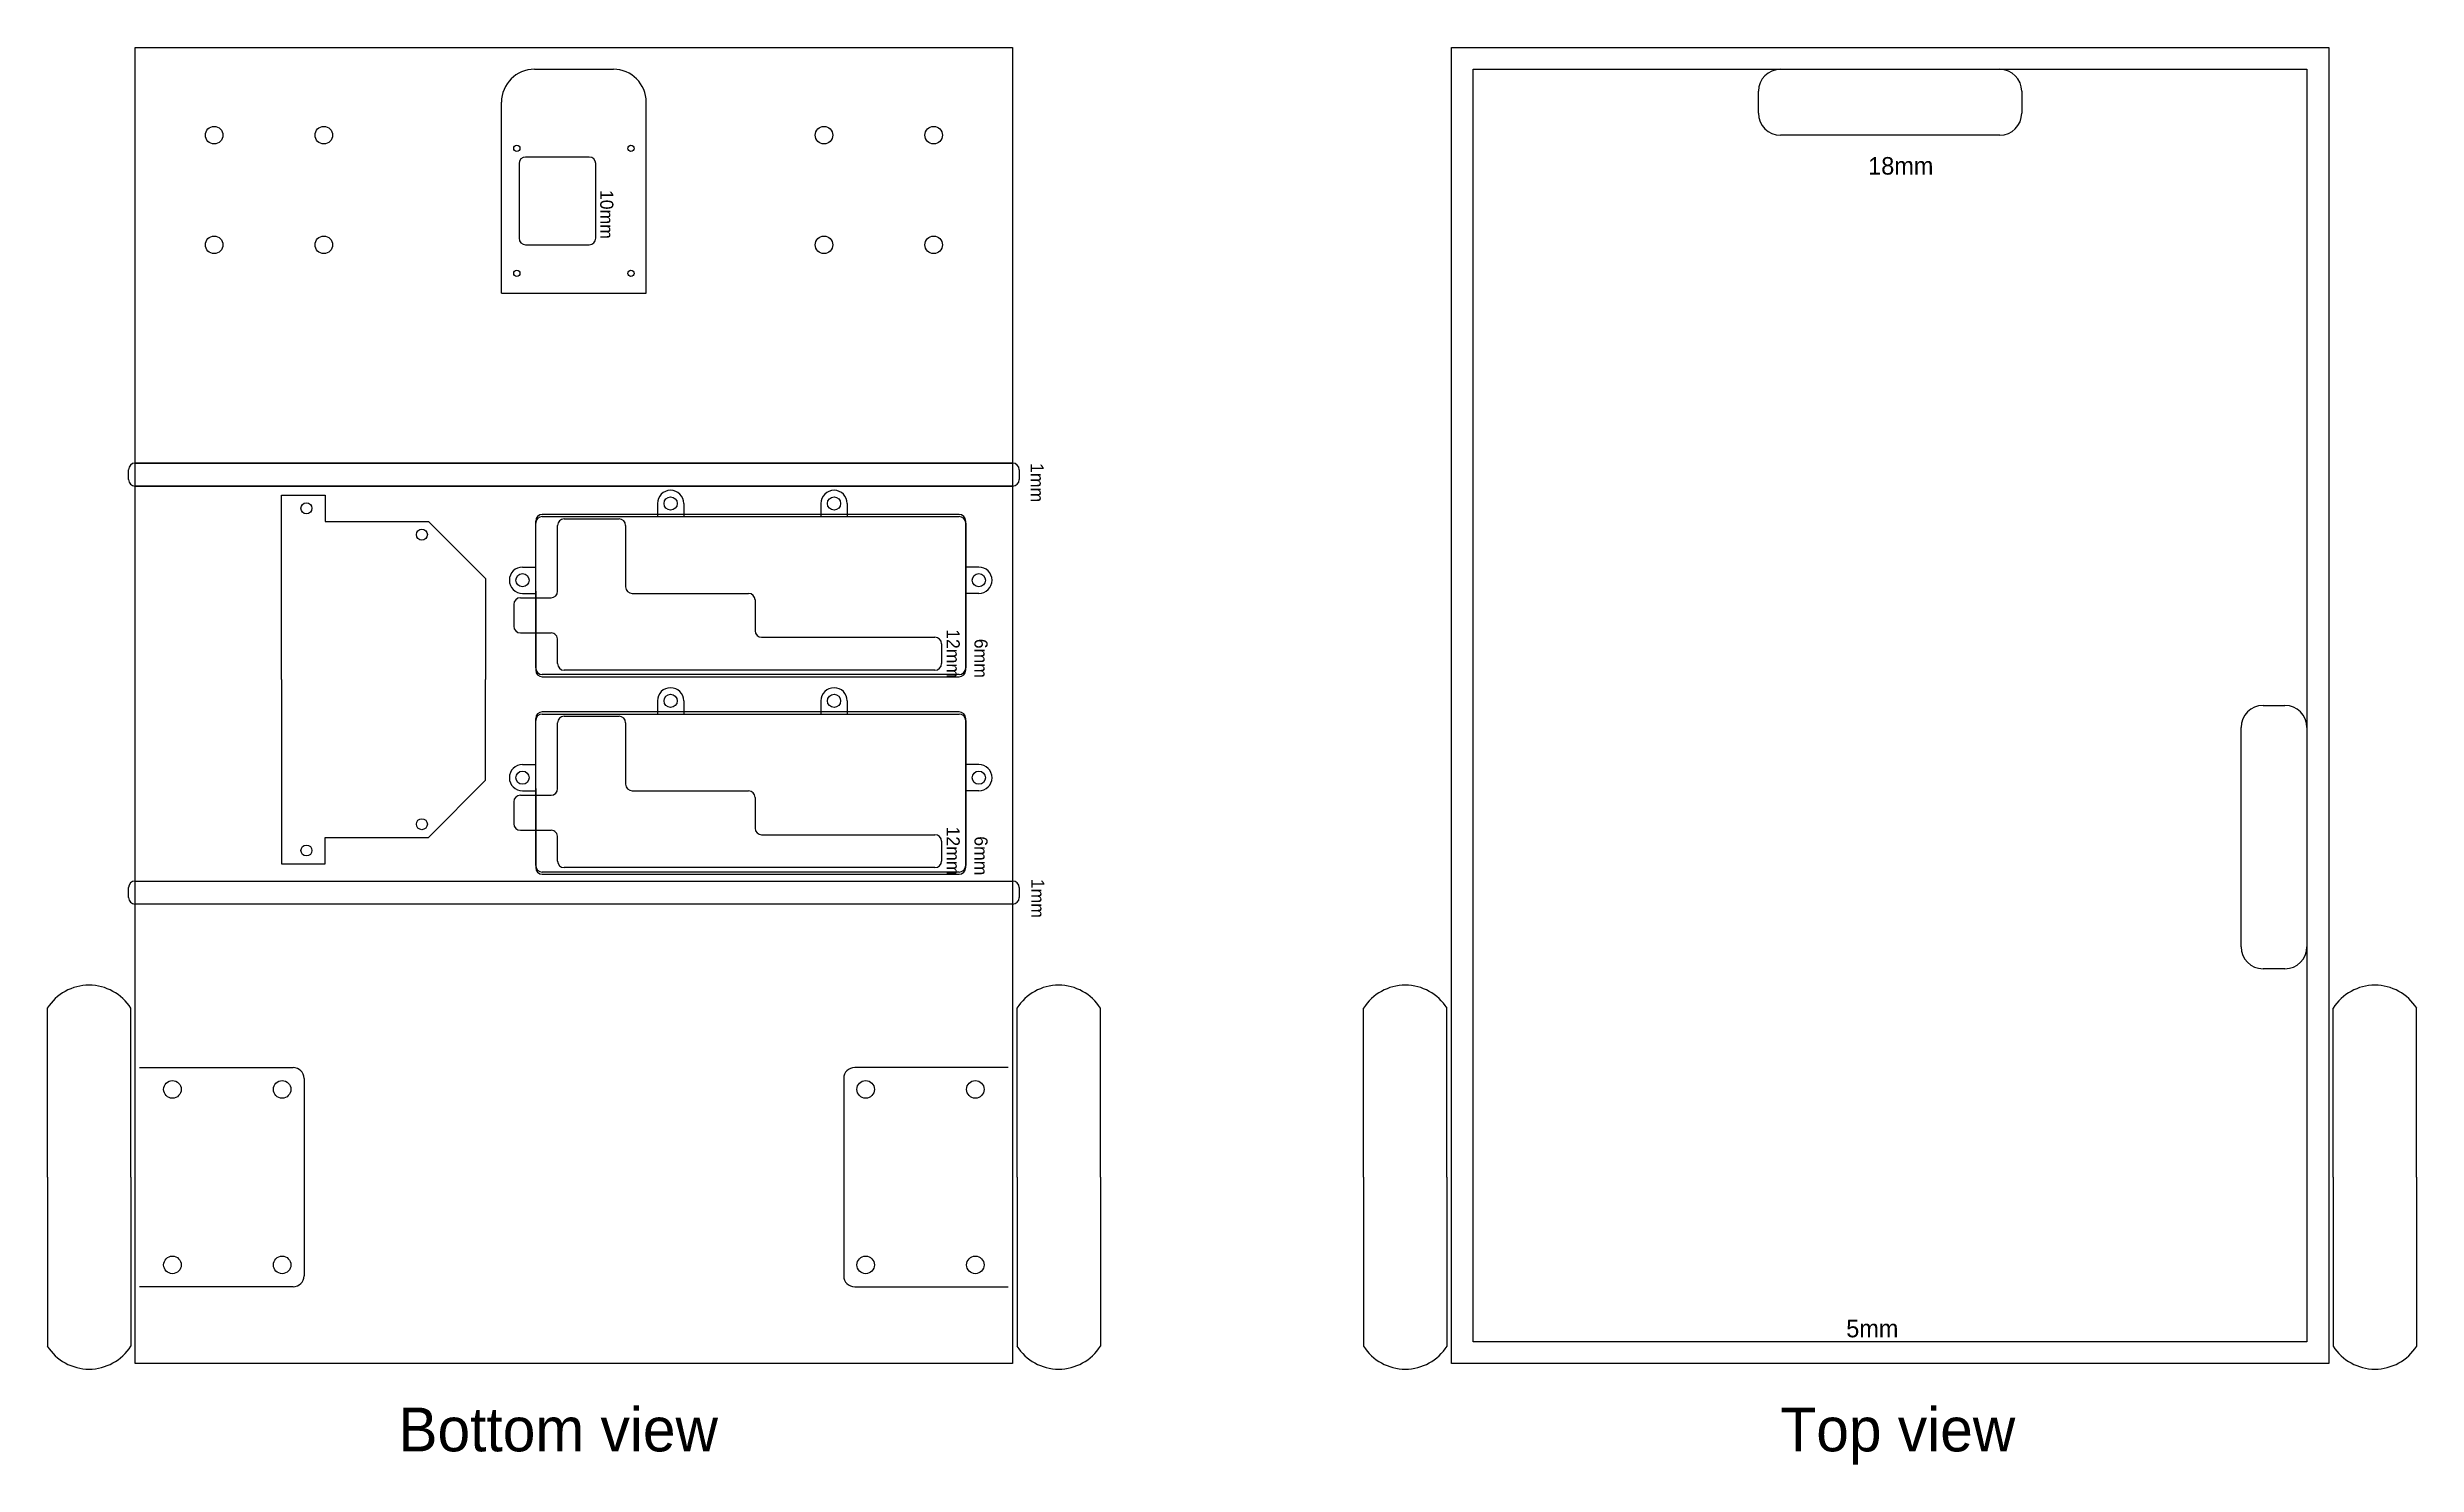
# Model space of a CAD drawing. Header units: millimetres. Extents: x -40 to 1040, y -46 to 600.
import ezdxf

# ---------------------------------------------------------------- set-up
doc = ezdxf.new("R2010")
doc.units = ezdxf.units.MM
for name, color, linetype, lineweight, true_color in [('10mm', 30, 'Continuous', 25, 0xff7f00), ('12mm', 2, 'Continuous', 25, 0xffff00), ('18mm', 2, 'Continuous', 25, 0xffff00), ('1mm', 30, 'Continuous', 25, 0xff7f00), ('6mm', 30, 'Continuous', 25, 0xff7f00), ('doku', 9, 'Continuous', 25, 0xc0c0c0), ('löcher', 1, 'Continuous', 25, 0xff0000)]:
    doc.layers.add(name, color=color, linetype=linetype, lineweight=lineweight, true_color=true_color)
doc.styles.add('textstyle0', font='')
doc.styles.add('textstyle1', font='')
doc.styles.add('textstyle10', font='')
doc.styles.add('textstyle2', font='')
doc.styles.add('textstyle3', font='')
doc.styles.add('textstyle4', font='')
doc.styles.add('textstyle5', font='')
doc.styles.add('textstyle6', font='')
doc.styles.add('textstyle7', font='')
doc.styles.add('textstyle8', font='')
doc.styles.add('textstyle9', font='')
doc.styles.get('textstyle0').set_extended_font_data('SansNS')
doc.styles.get('textstyle1').set_extended_font_data('SansNS')
doc.styles.get('textstyle10').set_extended_font_data('SansNS')
doc.styles.get('textstyle2').set_extended_font_data('SansNS')
doc.styles.get('textstyle3').set_extended_font_data('SansNS')
doc.styles.get('textstyle4').set_extended_font_data('SansNS')
doc.styles.get('textstyle5').set_extended_font_data('SansNS')
doc.styles.get('textstyle6').set_extended_font_data('SansNS')
doc.styles.get('textstyle7').set_extended_font_data('SansNS')
doc.styles.get('textstyle8').set_extended_font_data('SansNS')
doc.styles.get('textstyle9').set_extended_font_data('SansNS')

msp = doc.modelspace()

# ---------------------------------------------------------------- linework, layer by layer
at = {"layer": '10mm'}
for p, q in [((175, 547), (175, 513)), ((207, 550), (178, 550)), ((210, 513), (210, 547)), ((178, 510), (207, 510))]:
    msp.add_line(p, q, dxfattribs=at)
for centre, start, end in [((178, 547), 90, 180), ((207, 547), 0, 90), ((178, 513), 180, 270), ((207, 513), 270, 0)]:
    msp.add_arc(centre, 3, start, end, dxfattribs=at)
at = {"layer": '12mm'}
for p, q in [((192.6, 352.1), (192.6, 382.1)), ((195.6, 385.1), (220.6, 385.1)), ((223.6, 382.1), (223.6, 354.1)), ((172.6, 346.1), (172.6, 336.1)), ((175.6, 349.1), (189.6, 349.1)), ((226.6, 351.1), (279.6, 351.1)), ((282.6, 348.1), (282.6, 334.1)), ((175.6, 333.1), (189.6, 333.1)), ((192.6, 319.1), (192.6, 329.8)), ((285.6, 331.1), (364.6, 331.1)), ((367.6, 328.1), (367.6, 319.1)), ((196.6, 316.1), (195.6, 316.1)), ((364.6, 316.1), (196.6, 316.1)), ((192.6, 262.1), (192.6, 292.1)), ((195.6, 295.1), (220.6, 295.1)), ((223.6, 292.1), (223.6, 264.1)), ((226.6, 261.1), (279.6, 261.1)), ((172.6, 256.1), (172.6, 246.1)), ((175.6, 259.1), (189.6, 259.1)), ((282.6, 258.1), (282.6, 244.1)), ((175.6, 243.1), (189.6, 243.1)), ((192.6, 229.1), (192.6, 239.8)), ((285.6, 241.1), (364.6, 241.1)), ((367.6, 238.1), (367.6, 229.1)), ((196.6, 226.1), (195.6, 226.1)), ((364.6, 226.1), (196.6, 226.1))]:
    msp.add_line(p, q, dxfattribs=at)
for centre, start, end in [((195.6, 382.1), 90, 180), ((220.6, 382.1), 0, 90), ((175.6, 346.1), 90, 180), ((189.6, 352.1), 270, 0), ((226.6, 354.1), 180, 270), ((279.6, 348.1), 0, 90), ((175.6, 336.1), 180, 270), ((189.6, 330.1), 354.6987, 90), ((285.6, 334.1), 180, 270), ((364.6, 328.1), 0, 90), ((195.6, 319.1), 180, 270), ((364.6, 319.1), 270, 0), ((195.6, 292.1), 90, 180), ((220.6, 292.1), 0, 90), ((189.6, 262.1), 270, 0), ((226.6, 264.1), 180, 270), ((279.6, 258.1), 0, 90), ((175.6, 256.1), 90, 180), ((175.6, 246.1), 180, 270), ((189.6, 240.1), 354.6987, 90), ((285.6, 244.1), 180, 270), ((364.6, 238.1), 0, 90), ((195.6, 229.1), 180, 270), ((364.6, 229.1), 270, 0)]:
    msp.add_arc(centre, 3, start, end, dxfattribs=at)
at = {"layer": '18mm'}
for p, q in [((750, 590), (850, 590)), ((740, 570), (740, 580)), ((860, 580), (860, 570)), ((850, 560), (750, 560)), ((970, 300), (980, 300)), ((960, 190), (960, 290)), ((990, 290), (990, 190)), ((980, 180), (970, 180))]:
    msp.add_line(p, q, dxfattribs=at)
for centre, start, end in [((750, 580), 90, 180), ((850, 580), 0, 90), ((750, 570), 180, 270), ((850, 570), 270, 0), ((970, 290), 90, 180), ((980, 290), 0, 90), ((970, 190), 180, 270), ((980, 190), 270, 0)]:
    msp.add_arc(centre, 10, start, end, dxfattribs=at)
at = {"layer": '1mm'}
for p, q in [((0, 410.5), (400, 410.5)), ((-3, 403), (-3, 407.5)), ((400, 400), (0, 400)), ((403, 407.5), (403, 403)), ((-3, 212.5), (-3, 217)), ((0, 220), (400, 220)), ((403, 217), (403, 212.5)), ((400, 209.5), (0, 209.5))]:
    msp.add_line(p, q, dxfattribs=at)
for centre, start, end in [((0, 407.5), 90, 180), ((400, 407.5), 0, 90), ((0, 403), 180, 270), ((400, 403), 270, 0), ((0, 217), 90, 180), ((400, 217), 0, 90), ((0, 212.5), 180, 270), ((400, 212.5), 270, 0)]:
    msp.add_arc(centre, 3, start, end, dxfattribs=at)
at = {"layer": '6mm'}
for p, q in [((610, 10), (610, 590)), ((610, 590), (990, 590)), ((990, 590), (990, 10)), ((182.6, 352.1), (182.6, 384.1)), ((375.6, 387.1), (185.6, 387.1)), ((378.6, 316.1), (378.6, 384.1)), ((182.6, 352.1), (182.6, 316.1)), ((185.6, 313.1), (375.6, 313.1)), ((182.6, 262.1), (182.6, 294.1)), ((375.6, 297.1), (185.6, 297.1)), ((378.6, 226.1), (378.6, 294.1)), ((182.6, 262.1), (182.6, 226.1)), ((185.6, 223.1), (375.6, 223.1)), ((990, 10), (610, 10))]:
    msp.add_line(p, q, dxfattribs=at)
for centre, start, end in [((185.6, 384.1), 90, 180), ((375.6, 384.1), 0, 90), ((185.6, 316.1), 180, 270), ((375.6, 316.1), 270, 0), ((185.6, 294.1), 90, 180), ((375.6, 294.1), 0, 90), ((185.6, 226.1), 180, 270), ((375.6, 226.1), 270, 0)]:
    msp.add_arc(centre, 3, start, end, dxfattribs=at)
at = {"layer": 'doku'}
for p, q in [((0, 0), (0, 600)), ((0, 600), (400, 600)), ((400, 600), (400, 0)), ((600, 0), (600, 600)), ((600, 600), (1000, 600)), ((1000, 600), (1000, 0)), ((182, 590), (218, 590)), ((167, 488), (167, 575)), ((233, 488), (233, 575)), ((167, 488), (233, 488)), ((400, 410.5), (0, 410.5)), ((0, 400), (400, 400)), ((66.7, 311.9), (66.7, 395.9)), ((66.7, 395.9), (86.7, 395.9)), ((86.7, 395.9), (86.7, 383.9)), ((238.1, 392.1), (238.1, 386.1)), ((250.1, 392.1), (250.1, 386.1)), ((312.6, 392.1), (312.6, 386.1)), ((324.6, 392.1), (324.6, 386.1)), ((86.7, 383.9), (133.7, 383.9)), ((133.7, 383.9), (159.7, 357.9)), ((182.6, 317.1), (182.6, 383.1)), ((185.6, 386.1), (375.6, 386.1)), ((378.6, 383.1), (378.6, 317.1)), ((159.7, 357.9), (159.7, 311.9)), ((176.6, 363.1), (182.6, 363.1)), ((384.6, 363.1), (378.6, 363.1)), ((176.6, 351.1), (182.6, 351.1)), ((384.6, 351.1), (378.6, 351.1)), ((375.6, 314.1), (185.6, 314.1)), ((66.7, 311.9), (66.7, 227.9)), ((159.7, 265.9), (159.7, 311.9)), ((182.6, 227.1), (182.6, 293.1)), ((185.6, 296.1), (375.6, 296.1)), ((238.1, 302.1), (238.1, 296.1)), ((250.1, 302.1), (250.1, 296.1)), ((312.6, 302.1), (312.6, 296.1)), ((324.6, 302.1), (324.6, 296.1)), ((378.6, 293.1), (378.6, 227.1)), ((176.6, 273.1), (182.6, 273.1)), ((384.6, 273.1), (378.6, 273.1)), ((133.7, 239.9), (159.7, 265.9)), ((176.6, 261.1), (182.6, 261.1)), ((384.6, 261.1), (378.6, 261.1)), ((86.7, 227.9), (86.7, 239.9)), ((86.7, 239.9), (133.7, 239.9)), ((66.7, 227.9), (86.7, 227.9)), ((0, 220), (400, 220)), ((375.6, 224.1), (185.6, 224.1)), ((400, 209.5), (0, 209.5)), ((-2, 85), (-2, 162)), ((598, 85), (598, 162)), ((-40, 85), (-40, 162)), ((402, 85), (402, 162)), ((440, 85), (440, 162)), ((560, 85), (560, 162)), ((1002, 85), (1002, 162)), ((1040, 85), (1040, 162)), ((2, 135), (72, 135)), ((77, 130), (77, 40)), ((323, 130), (323, 40)), ((398, 135), (328, 135)), ((-40, 85), (-40, 8)), ((-2, 85), (-2, 8)), ((402, 85), (402, 8)), ((440, 85), (440, 8)), ((560, 85), (560, 8)), ((598, 85), (598, 8)), ((1002, 85), (1002, 8)), ((1040, 85), (1040, 8)), ((72, 35), (2, 35)), ((328, 35), (398, 35)), ((400, 0), (0, 0)), ((1000, 0), (600, 0))]:
    msp.add_line(p, q, dxfattribs=at)
for centre, radius in [((174, 554), 1.41), ((226, 554), 1.41), ((174, 497), 1.41), ((226, 497), 1.41), ((78.1, 389.9), 2.5), ((244.1, 392.1), 3), ((318.6, 392.1), 3), ((130.7, 377.9), 2.5), ((176.6, 357.1), 3), ((384.6, 357.1), 3), ((244.1, 302.1), 3), ((318.6, 302.1), 3), ((176.6, 267.1), 3), ((384.6, 267.1), 3), ((130.7, 245.9), 2.5), ((78.1, 233.9), 2.5)]:
    msp.add_circle(centre, radius, dxfattribs=at)
for centre, radius, start, end in [((182, 575), 15, 90, 180), ((218, 575), 15, 0, 90), ((244.1, 392.1), 6, 0, 180), ((318.6, 392.1), 6, 0, 180), ((185.6, 383.1), 3, 90, 180), ((375.6, 383.1), 3, 0, 90), ((176.6, 357.1), 6, 90, 270), ((384.6, 357.1), 6, 270, 90), ((185.6, 317.1), 3, 180, 270), ((375.6, 317.1), 3, 270, 0), ((244.1, 302.1), 6, 0, 180), ((318.6, 302.1), 6, 0, 180), ((185.6, 293.1), 3, 90, 180), ((375.6, 293.1), 3, 0, 90), ((176.6, 267.1), 6, 90, 270), ((384.6, 267.1), 6, 270, 90), ((185.6, 227.1), 3, 180, 270), ((375.6, 227.1), 3, 270, 0), ((-21, 150), 22.5, 32.2756, 147.7244), ((421, 150), 22.5, 32.2756, 147.7244), ((579, 150), 22.5, 32.2756, 147.7244), ((1021, 150), 22.5, 32.2756, 147.7244), ((72, 130), 5, 0, 90), ((328, 130), 5, 90, 180), ((72, 40), 5, 270, 0), ((328, 40), 5, 180, 270), ((-21, 20), 22.5, 212.2756, 327.7244), ((421, 20), 22.5, 212.2756, 327.7244), ((579, 20), 22.5, 212.2756, 327.7244), ((1021, 20), 22.5, 212.2756, 327.7244)]:
    msp.add_arc(centre, radius, start, end, dxfattribs=at)
at = {"layer": 'löcher'}
for centre in [(36, 560), (86, 560), (314, 560), (364, 560), (36, 510), (86, 510), (314, 510), (364, 510), (17, 125), (67, 125), (333, 125), (383, 125), (17, 45), (67, 45), (333, 45), (383, 45)]:
    msp.add_circle(centre, 4, dxfattribs=at)

# ---------------------------------------------------------------- texts
at = {"layer": '10mm', "insert": (218, 535), "char_height": 6, "attachment_point": 1, "rotation": 270, "style": 'textstyle4'}
msp.add_mtext('10mm\\P', dxfattribs=at)
at = {"layer": '12mm', "char_height": 6, "attachment_point": 1, "rotation": 270}
for insert, style in [((375.9, 334.8), 'textstyle0'), ((375.9, 244.8), 'textstyle1')]:
    msp.add_mtext('12mm\\P', dxfattribs=dict(at, insert=insert, style=style))
at = {"layer": '18mm', "insert": (790, 550), "char_height": 8, "attachment_point": 1, "style": 'textstyle10'}
msp.add_mtext('18mm\\P', dxfattribs=at)
at = {"layer": '1mm', "char_height": 6, "attachment_point": 1, "rotation": 270}
for insert, style in [((414.2, 410.5), 'textstyle8'), ((414.5, 221), 'textstyle7')]:
    msp.add_mtext('1mm\\P', dxfattribs=dict(at, insert=insert, style=style))
at = {"layer": '6mm', "char_height": 6, "attachment_point": 1, "rotation": 270}
for insert, style in [((388.6, 330.4), 'textstyle2'), ((388.6, 240.4), 'textstyle3')]:
    msp.add_mtext('6mm\\P', dxfattribs=dict(at, insert=insert, style=style))
at = {"layer": '6mm', "insert": (780, 20), "char_height": 8, "attachment_point": 1, "style": 'textstyle9'}
msp.add_mtext('5mm', dxfattribs=at)
at = {"layer": 'doku', "char_height": 20, "attachment_point": 1}
for s, insert, style in [('Bottom view', (120, -20), 'textstyle6'), ('Top view', (750, -20), 'textstyle5')]:
    msp.add_mtext(s, dxfattribs=dict(at, insert=insert, style=style))

doc.saveas('drawing.dxf')
